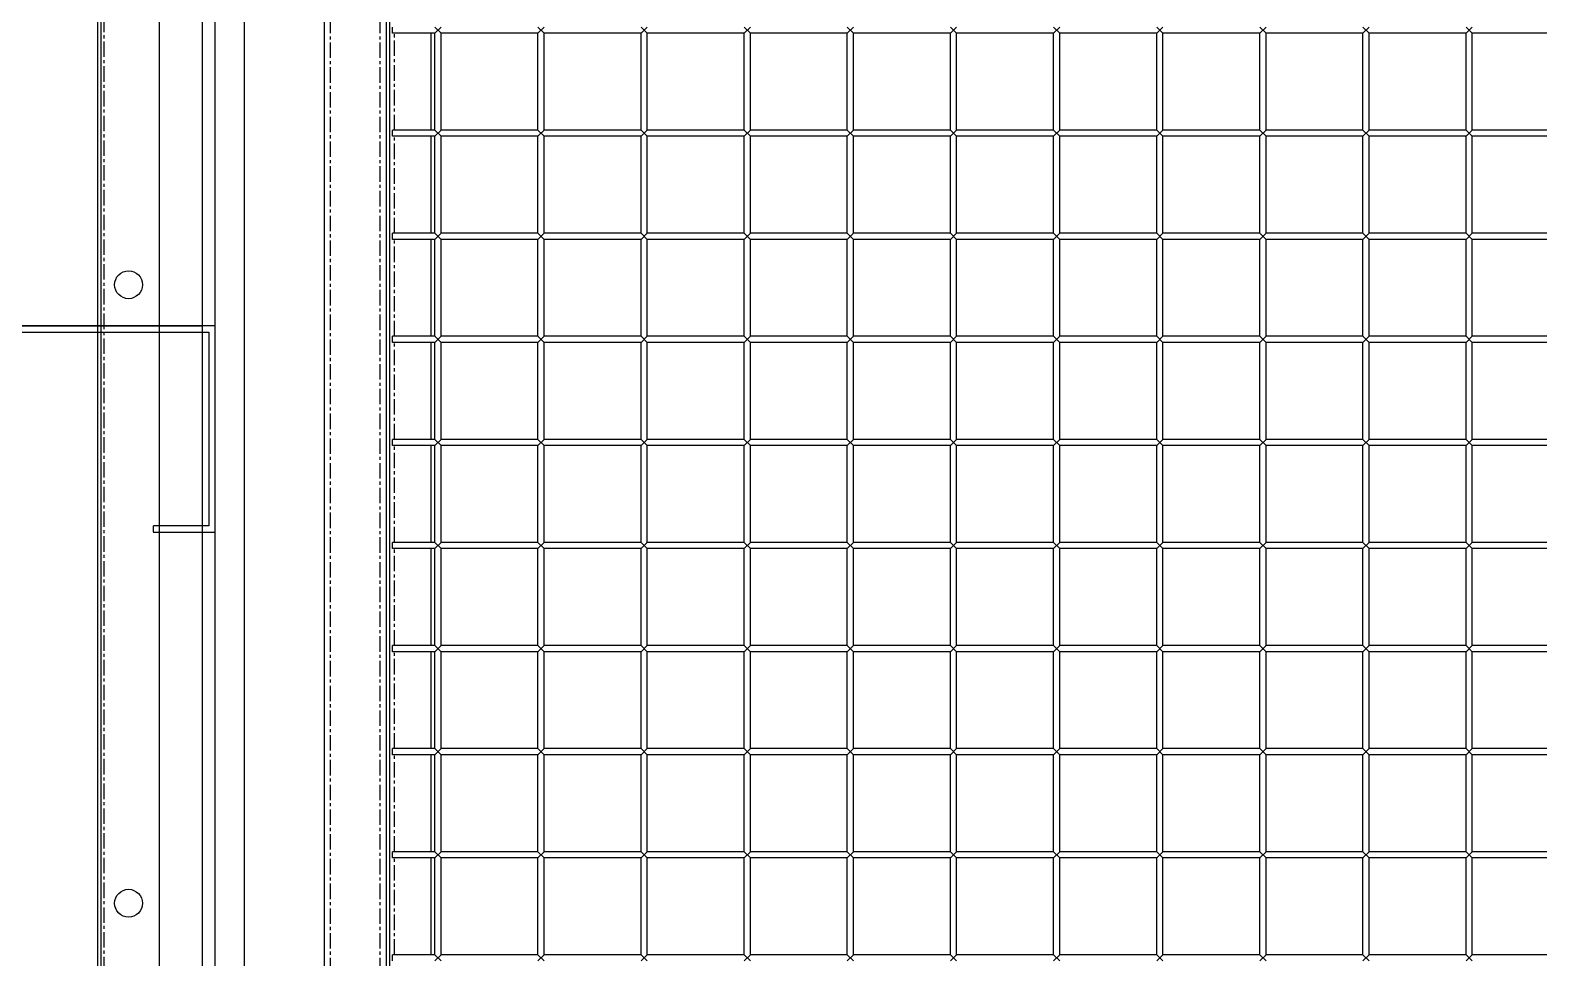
# Model space of a CAD drawing. Header units: millimetres. Extents: x -198529 to 244266, y -64 to 158464.
# Drawn here: x -146401 to -145669, y 110384 to 110834 of the extents above; entities that cross this region are included whole.
import ezdxf

# ---------------------------------------------------------------- set-up
doc = ezdxf.new("R2010")
doc.units = ezdxf.units.MM
for name, pattern in [('CENTER', [12, 7.5, -1.5, 1.5, -1.5]), ('HIDDEN2', [4.7625, 3.175, -1.5875]), ('X-HL-AR-F1-SEC-00-01$0$DASHED2', [0.375, 0.25, -0.125])]:
    doc.linetypes.add(name, pattern=pattern)
for name, color, linetype in [('0-DCC', 30, 'Continuous'), ('0-DCC-STRUC', 180, 'Continuous'), ('K-CEIL-DCC-RACK', 10, 'Continuous')]:
    doc.layers.add(name, color=color, linetype=linetype)

# ---------------------------------------------------------------- blocks, each defined once
blk = doc.blocks.new('DCC2850x2600(左)')
at = {"color": 0, "linetype": 'Continuous'}
for p, q in [((47850, -71878.48), (47850, -74478.48)), ((47851.5, -71878.48), (47851.5, -74478.48)), ((47960, -74478.48), (47960, -71878.48)), ((47990, -74478.48), (47990, -71878.48)), ((47991.5, -71930.88), (47991.5, -74426.08)), ((47880, -74441.08), (47880, -71960.73)), ((47921.28, -74441.08), (47921.28, -71960.73)), ((47993, -73206.48), (47993, -73203.48)), ((48013.5, -73206.48), (48016.5, -73203.48)), ((48016.5, -73206.48), (48013.5, -73203.48)), ((48063.5, -73206.48), (48066.5, -73203.48)), ((48066.5, -73206.48), (48063.5, -73203.48)), ((48113.5, -73206.48), (48116.5, -73203.48)), ((48116.5, -73206.48), (48113.5, -73203.48)), ((48163.5, -73206.48), (48166.5, -73203.48)), ((48166.5, -73206.48), (48163.5, -73203.48)), ((48213.5, -73206.48), (48216.5, -73203.48)), ((48216.5, -73206.48), (48213.5, -73203.48)), ((48263.5, -73206.48), (48266.5, -73203.48)), ((48266.5, -73206.48), (48263.5, -73203.48)), ((48313.5, -73206.48), (48316.5, -73203.48)), ((48316.5, -73206.48), (48313.5, -73203.48)), ((48363.5, -73206.48), (48366.5, -73203.48)), ((48366.5, -73206.48), (48363.5, -73203.48)), ((48413.5, -73206.48), (48416.5, -73203.48)), ((48416.5, -73206.48), (48413.5, -73203.48)), ((48463.5, -73206.48), (48466.5, -73203.48)), ((48466.5, -73206.48), (48463.5, -73203.48)), ((48513.5, -73206.48), (48516.5, -73203.48)), ((48516.5, -73206.48), (48513.5, -73203.48)), ((48013.5, -73206.48), (47993, -73206.48)), ((48011.5, -73206.48), (48011.5, -73253.48)), ((48013.5, -73253.48), (48013.5, -73206.48)), ((48016.5, -73253.48), (48016.5, -73206.48)), ((48063.5, -73206.48), (48016.5, -73206.48)), ((48063.5, -73253.48), (48063.5, -73206.48)), ((48066.5, -73253.48), (48066.5, -73206.48)), ((48113.5, -73206.48), (48066.5, -73206.48)), ((48113.5, -73253.48), (48113.5, -73206.48)), ((48116.5, -73253.48), (48116.5, -73206.48)), ((48163.5, -73206.48), (48116.5, -73206.48)), ((48163.5, -73253.48), (48163.5, -73206.48)), ((48166.5, -73253.48), (48166.5, -73206.48)), ((48213.5, -73206.48), (48166.5, -73206.48)), ((48213.5, -73253.48), (48213.5, -73206.48)), ((48216.5, -73253.48), (48216.5, -73206.48)), ((48263.5, -73206.48), (48216.5, -73206.48)), ((48263.5, -73253.48), (48263.5, -73206.48)), ((48266.5, -73253.48), (48266.5, -73206.48)), ((48313.5, -73206.48), (48266.5, -73206.48)), ((48313.5, -73253.48), (48313.5, -73206.48)), ((48316.5, -73253.48), (48316.5, -73206.48)), ((48363.5, -73206.48), (48316.5, -73206.48)), ((48363.5, -73253.48), (48363.5, -73206.48)), ((48366.5, -73253.48), (48366.5, -73206.48)), ((48413.5, -73206.48), (48366.5, -73206.48)), ((48413.5, -73253.48), (48413.5, -73206.48)), ((48416.5, -73253.48), (48416.5, -73206.48)), ((48463.5, -73206.48), (48416.5, -73206.48)), ((48463.5, -73253.48), (48463.5, -73206.48)), ((48466.5, -73253.48), (48466.5, -73206.48)), ((48513.5, -73206.48), (48466.5, -73206.48)), ((48513.5, -73253.48), (48513.5, -73206.48)), ((48516.5, -73253.48), (48516.5, -73206.48)), ((48563.5, -73206.48), (48516.5, -73206.48)), ((47993, -73256.48), (47993, -73253.48)), ((48013.5, -73253.48), (47993, -73253.48)), ((48013.5, -73256.48), (48016.5, -73253.48)), ((48016.5, -73256.48), (48013.5, -73253.48)), ((48063.5, -73253.48), (48016.5, -73253.48)), ((48063.5, -73256.48), (48066.5, -73253.48)), ((48066.5, -73256.48), (48063.5, -73253.48)), ((48113.5, -73253.48), (48066.5, -73253.48)), ((48113.5, -73256.48), (48116.5, -73253.48)), ((48116.5, -73256.48), (48113.5, -73253.48)), ((48163.5, -73253.48), (48116.5, -73253.48)), ((48163.5, -73256.48), (48166.5, -73253.48)), ((48166.5, -73256.48), (48163.5, -73253.48)), ((48213.5, -73253.48), (48166.5, -73253.48)), ((48213.5, -73256.48), (48216.5, -73253.48)), ((48216.5, -73256.48), (48213.5, -73253.48)), ((48263.5, -73253.48), (48216.5, -73253.48)), ((48263.5, -73256.48), (48266.5, -73253.48)), ((48266.5, -73256.48), (48263.5, -73253.48)), ((48313.5, -73253.48), (48266.5, -73253.48)), ((48313.5, -73256.48), (48316.5, -73253.48)), ((48316.5, -73256.48), (48313.5, -73253.48)), ((48363.5, -73253.48), (48316.5, -73253.48)), ((48363.5, -73256.48), (48366.5, -73253.48)), ((48366.5, -73256.48), (48363.5, -73253.48)), ((48413.5, -73253.48), (48366.5, -73253.48)), ((48413.5, -73256.48), (48416.5, -73253.48)), ((48416.5, -73256.48), (48413.5, -73253.48)), ((48463.5, -73253.48), (48416.5, -73253.48)), ((48463.5, -73256.48), (48466.5, -73253.48)), ((48466.5, -73256.48), (48463.5, -73253.48)), ((48513.5, -73253.48), (48466.5, -73253.48)), ((48513.5, -73256.48), (48516.5, -73253.48)), ((48516.5, -73256.48), (48513.5, -73253.48)), ((48563.5, -73253.48), (48516.5, -73253.48)), ((48013.5, -73256.48), (47993, -73256.48)), ((48011.5, -73256.48), (48011.5, -73303.48)), ((48013.5, -73303.48), (48013.5, -73256.48)), ((48016.5, -73303.48), (48016.5, -73256.48)), ((48063.5, -73256.48), (48016.5, -73256.48)), ((48063.5, -73303.48), (48063.5, -73256.48)), ((48066.5, -73303.48), (48066.5, -73256.48)), ((48113.5, -73256.48), (48066.5, -73256.48)), ((48113.5, -73303.48), (48113.5, -73256.48)), ((48116.5, -73303.48), (48116.5, -73256.48)), ((48163.5, -73256.48), (48116.5, -73256.48)), ((48163.5, -73303.48), (48163.5, -73256.48)), ((48166.5, -73303.48), (48166.5, -73256.48)), ((48213.5, -73256.48), (48166.5, -73256.48)), ((48213.5, -73303.48), (48213.5, -73256.48)), ((48216.5, -73303.48), (48216.5, -73256.48)), ((48263.5, -73256.48), (48216.5, -73256.48)), ((48263.5, -73303.48), (48263.5, -73256.48)), ((48266.5, -73303.48), (48266.5, -73256.48)), ((48313.5, -73256.48), (48266.5, -73256.48)), ((48313.5, -73303.48), (48313.5, -73256.48)), ((48316.5, -73303.48), (48316.5, -73256.48)), ((48363.5, -73256.48), (48316.5, -73256.48)), ((48363.5, -73303.48), (48363.5, -73256.48)), ((48366.5, -73303.48), (48366.5, -73256.48)), ((48413.5, -73256.48), (48366.5, -73256.48)), ((48413.5, -73303.48), (48413.5, -73256.48)), ((48416.5, -73303.48), (48416.5, -73256.48)), ((48463.5, -73256.48), (48416.5, -73256.48)), ((48463.5, -73303.48), (48463.5, -73256.48)), ((48466.5, -73303.48), (48466.5, -73256.48)), ((48513.5, -73256.48), (48466.5, -73256.48)), ((48513.5, -73303.48), (48513.5, -73256.48)), ((48516.5, -73303.48), (48516.5, -73256.48)), ((48563.5, -73256.48), (48516.5, -73256.48)), ((47993, -73306.48), (47993, -73303.48)), ((48013.5, -73303.48), (47993, -73303.48)), ((48013.5, -73306.48), (47993, -73306.48)), ((48011.5, -73306.48), (48011.5, -73353.48)), ((48013.5, -73306.48), (48016.5, -73303.48)), ((48016.5, -73306.48), (48013.5, -73303.48)), ((48013.5, -73353.48), (48013.5, -73306.48)), ((48063.5, -73303.48), (48016.5, -73303.48)), ((48016.5, -73353.48), (48016.5, -73306.48)), ((48063.5, -73306.48), (48016.5, -73306.48)), ((48063.5, -73306.48), (48066.5, -73303.48)), ((48066.5, -73306.48), (48063.5, -73303.48)), ((48063.5, -73353.48), (48063.5, -73306.48)), ((48113.5, -73303.48), (48066.5, -73303.48)), ((48066.5, -73353.48), (48066.5, -73306.48)), ((48113.5, -73306.48), (48066.5, -73306.48)), ((48113.5, -73306.48), (48116.5, -73303.48)), ((48116.5, -73306.48), (48113.5, -73303.48)), ((48113.5, -73353.48), (48113.5, -73306.48)), ((48163.5, -73303.48), (48116.5, -73303.48)), ((48116.5, -73353.48), (48116.5, -73306.48)), ((48163.5, -73306.48), (48116.5, -73306.48)), ((48163.5, -73306.48), (48166.5, -73303.48)), ((48166.5, -73306.48), (48163.5, -73303.48)), ((48163.5, -73353.48), (48163.5, -73306.48)), ((48213.5, -73303.48), (48166.5, -73303.48)), ((48166.5, -73353.48), (48166.5, -73306.48)), ((48213.5, -73306.48), (48166.5, -73306.48)), ((48213.5, -73306.48), (48216.5, -73303.48)), ((48216.5, -73306.48), (48213.5, -73303.48)), ((48213.5, -73353.48), (48213.5, -73306.48)), ((48263.5, -73303.48), (48216.5, -73303.48)), ((48216.5, -73353.48), (48216.5, -73306.48)), ((48263.5, -73306.48), (48216.5, -73306.48)), ((48263.5, -73306.48), (48266.5, -73303.48)), ((48266.5, -73306.48), (48263.5, -73303.48)), ((48263.5, -73353.48), (48263.5, -73306.48)), ((48313.5, -73303.48), (48266.5, -73303.48)), ((48266.5, -73353.48), (48266.5, -73306.48)), ((48313.5, -73306.48), (48266.5, -73306.48)), ((48313.5, -73306.48), (48316.5, -73303.48)), ((48316.5, -73306.48), (48313.5, -73303.48)), ((48313.5, -73353.48), (48313.5, -73306.48)), ((48363.5, -73303.48), (48316.5, -73303.48)), ((48316.5, -73353.48), (48316.5, -73306.48)), ((48363.5, -73306.48), (48316.5, -73306.48)), ((48363.5, -73306.48), (48366.5, -73303.48)), ((48366.5, -73306.48), (48363.5, -73303.48)), ((48363.5, -73353.48), (48363.5, -73306.48)), ((48413.5, -73303.48), (48366.5, -73303.48)), ((48366.5, -73353.48), (48366.5, -73306.48)), ((48413.5, -73306.48), (48366.5, -73306.48)), ((48413.5, -73306.48), (48416.5, -73303.48)), ((48416.5, -73306.48), (48413.5, -73303.48)), ((48413.5, -73353.48), (48413.5, -73306.48)), ((48463.5, -73303.48), (48416.5, -73303.48)), ((48416.5, -73353.48), (48416.5, -73306.48)), ((48463.5, -73306.48), (48416.5, -73306.48)), ((48463.5, -73306.48), (48466.5, -73303.48)), ((48466.5, -73306.48), (48463.5, -73303.48)), ((48463.5, -73353.48), (48463.5, -73306.48)), ((48513.5, -73303.48), (48466.5, -73303.48)), ((48466.5, -73353.48), (48466.5, -73306.48)), ((48513.5, -73306.48), (48466.5, -73306.48)), ((48513.5, -73306.48), (48516.5, -73303.48)), ((48516.5, -73306.48), (48513.5, -73303.48)), ((48513.5, -73353.48), (48513.5, -73306.48)), ((48563.5, -73303.48), (48516.5, -73303.48)), ((48516.5, -73353.48), (48516.5, -73306.48)), ((48563.5, -73306.48), (48516.5, -73306.48)), ((47993, -73356.48), (47993, -73353.48)), ((48013.5, -73353.48), (47993, -73353.48)), ((48013.5, -73356.48), (47993, -73356.48)), ((48011.5, -73356.48), (48011.5, -73403.48)), ((48013.5, -73356.48), (48016.5, -73353.48)), ((48016.5, -73356.48), (48013.5, -73353.48)), ((48013.5, -73403.48), (48013.5, -73356.48)), ((48063.5, -73353.48), (48016.5, -73353.48)), ((48016.5, -73403.48), (48016.5, -73356.48)), ((48063.5, -73356.48), (48016.5, -73356.48)), ((48066.5, -73356.48), (48063.5, -73353.48)), ((48063.5, -73356.48), (48066.5, -73353.48)), ((48063.5, -73403.48), (48063.5, -73356.48)), ((48113.5, -73353.48), (48066.5, -73353.48)), ((48066.5, -73403.48), (48066.5, -73356.48)), ((48113.5, -73356.48), (48066.5, -73356.48)), ((48113.5, -73356.48), (48116.5, -73353.48)), ((48116.5, -73356.48), (48113.5, -73353.48)), ((48113.5, -73403.48), (48113.5, -73356.48)), ((48163.5, -73353.48), (48116.5, -73353.48)), ((48116.5, -73403.48), (48116.5, -73356.48)), ((48163.5, -73356.48), (48116.5, -73356.48)), ((48163.5, -73356.48), (48166.5, -73353.48)), ((48166.5, -73356.48), (48163.5, -73353.48)), ((48163.5, -73403.48), (48163.5, -73356.48)), ((48213.5, -73353.48), (48166.5, -73353.48)), ((48166.5, -73403.48), (48166.5, -73356.48)), ((48213.5, -73356.48), (48166.5, -73356.48)), ((48213.5, -73356.48), (48216.5, -73353.48)), ((48216.5, -73356.48), (48213.5, -73353.48)), ((48213.5, -73403.48), (48213.5, -73356.48)), ((48263.5, -73353.48), (48216.5, -73353.48)), ((48216.5, -73403.48), (48216.5, -73356.48)), ((48263.5, -73356.48), (48216.5, -73356.48)), ((48266.5, -73356.48), (48263.5, -73353.48)), ((48263.5, -73356.48), (48266.5, -73353.48)), ((48263.5, -73403.48), (48263.5, -73356.48)), ((48313.5, -73353.48), (48266.5, -73353.48)), ((48266.5, -73403.48), (48266.5, -73356.48)), ((48313.5, -73356.48), (48266.5, -73356.48)), ((48313.5, -73356.48), (48316.5, -73353.48)), ((48316.5, -73356.48), (48313.5, -73353.48)), ((48313.5, -73403.48), (48313.5, -73356.48)), ((48363.5, -73353.48), (48316.5, -73353.48)), ((48316.5, -73403.48), (48316.5, -73356.48)), ((48363.5, -73356.48), (48316.5, -73356.48)), ((48363.5, -73356.48), (48366.5, -73353.48)), ((48366.5, -73356.48), (48363.5, -73353.48)), ((48363.5, -73403.48), (48363.5, -73356.48)), ((48413.5, -73353.48), (48366.5, -73353.48)), ((48366.5, -73403.48), (48366.5, -73356.48)), ((48413.5, -73356.48), (48366.5, -73356.48)), ((48413.5, -73356.48), (48416.5, -73353.48)), ((48416.5, -73356.48), (48413.5, -73353.48)), ((48413.5, -73403.48), (48413.5, -73356.48)), ((48463.5, -73353.48), (48416.5, -73353.48)), ((48416.5, -73403.48), (48416.5, -73356.48)), ((48463.5, -73356.48), (48416.5, -73356.48)), ((48466.5, -73356.48), (48463.5, -73353.48)), ((48463.5, -73356.48), (48466.5, -73353.48)), ((48463.5, -73403.48), (48463.5, -73356.48)), ((48513.5, -73353.48), (48466.5, -73353.48)), ((48466.5, -73403.48), (48466.5, -73356.48)), ((48513.5, -73356.48), (48466.5, -73356.48)), ((48513.5, -73356.48), (48516.5, -73353.48)), ((48513.5, -73353.48), (48516.5, -73356.48)), ((48513.5, -73403.48), (48513.5, -73356.48)), ((48563.5, -73353.48), (48516.5, -73353.48)), ((48516.5, -73403.48), (48516.5, -73356.48)), ((48563.5, -73356.48), (48516.5, -73356.48)), ((47993, -73406.48), (47993, -73403.48)), ((48013.5, -73403.48), (47993, -73403.48)), ((48013.5, -73406.48), (47993, -73406.48)), ((48011.5, -73406.48), (48011.5, -73453.48)), ((48016.5, -73406.48), (48013.5, -73403.48)), ((48013.5, -73406.48), (48016.5, -73403.48)), ((48013.5, -73453.48), (48013.5, -73406.48)), ((48063.5, -73403.48), (48016.5, -73403.48)), ((48016.5, -73453.48), (48016.5, -73406.48)), ((48063.5, -73406.48), (48016.5, -73406.48)), ((48066.5, -73406.48), (48063.5, -73403.48)), ((48063.5, -73406.48), (48066.5, -73403.48)), ((48063.5, -73453.48), (48063.5, -73406.48)), ((48113.5, -73403.48), (48066.5, -73403.48)), ((48066.5, -73453.48), (48066.5, -73406.48)), ((48113.5, -73406.48), (48066.5, -73406.48)), ((48116.5, -73406.48), (48113.5, -73403.48)), ((48113.5, -73406.48), (48116.5, -73403.48)), ((48113.5, -73453.48), (48113.5, -73406.48)), ((48163.5, -73403.48), (48116.5, -73403.48)), ((48116.5, -73453.48), (48116.5, -73406.48)), ((48163.5, -73406.48), (48116.5, -73406.48)), ((48163.5, -73406.48), (48166.5, -73403.48)), ((48166.5, -73406.48), (48163.5, -73403.48)), ((48163.5, -73453.48), (48163.5, -73406.48)), ((48213.5, -73403.48), (48166.5, -73403.48)), ((48166.5, -73453.48), (48166.5, -73406.48)), ((48213.5, -73406.48), (48166.5, -73406.48)), ((48216.5, -73406.48), (48213.5, -73403.48)), ((48213.5, -73406.48), (48216.5, -73403.48)), ((48213.5, -73453.48), (48213.5, -73406.48)), ((48263.5, -73403.48), (48216.5, -73403.48)), ((48216.5, -73453.48), (48216.5, -73406.48)), ((48263.5, -73406.48), (48216.5, -73406.48)), ((48266.5, -73406.48), (48263.5, -73403.48)), ((48263.5, -73406.48), (48266.5, -73403.48)), ((48263.5, -73453.48), (48263.5, -73406.48)), ((48313.5, -73403.48), (48266.5, -73403.48)), ((48266.5, -73453.48), (48266.5, -73406.48)), ((48313.5, -73406.48), (48266.5, -73406.48)), ((48316.5, -73406.48), (48313.5, -73403.48)), ((48313.5, -73406.48), (48316.5, -73403.48)), ((48313.5, -73453.48), (48313.5, -73406.48)), ((48363.5, -73403.48), (48316.5, -73403.48)), ((48316.5, -73453.48), (48316.5, -73406.48)), ((48363.5, -73406.48), (48316.5, -73406.48)), ((48363.5, -73406.48), (48366.5, -73403.48)), ((48366.5, -73406.48), (48363.5, -73403.48)), ((48363.5, -73453.48), (48363.5, -73406.48)), ((48413.5, -73403.48), (48366.5, -73403.48)), ((48366.5, -73453.48), (48366.5, -73406.48)), ((48413.5, -73406.48), (48366.5, -73406.48)), ((48416.5, -73406.48), (48413.5, -73403.48)), ((48413.5, -73406.48), (48416.5, -73403.48)), ((48413.5, -73453.48), (48413.5, -73406.48)), ((48463.5, -73403.48), (48416.5, -73403.48)), ((48416.5, -73453.48), (48416.5, -73406.48)), ((48463.5, -73406.48), (48416.5, -73406.48)), ((48463.5, -73403.48), (48466.5, -73406.48)), ((48463.5, -73406.48), (48466.5, -73403.48)), ((48463.5, -73453.48), (48463.5, -73406.48)), ((48513.5, -73403.48), (48466.5, -73403.48)), ((48466.5, -73453.48), (48466.5, -73406.48)), ((48513.5, -73406.48), (48466.5, -73406.48)), ((48513.5, -73403.48), (48516.5, -73406.48)), ((48513.5, -73406.48), (48516.5, -73403.48)), ((48513.5, -73453.48), (48513.5, -73406.48)), ((48563.5, -73403.48), (48516.5, -73403.48)), ((48516.5, -73453.48), (48516.5, -73406.48)), ((48563.5, -73406.48), (48516.5, -73406.48)), ((47993, -73456.48), (47993, -73453.48)), ((48013.5, -73453.48), (47993, -73453.48)), ((48013.5, -73456.48), (47993, -73456.48)), ((48011.5, -73456.48), (48011.5, -73503.48)), ((48016.5, -73456.48), (48013.5, -73453.48)), ((48013.5, -73456.48), (48016.5, -73453.48)), ((48013.5, -73503.48), (48013.5, -73456.48)), ((48063.5, -73453.48), (48016.5, -73453.48)), ((48016.5, -73503.48), (48016.5, -73456.48)), ((48063.5, -73456.48), (48016.5, -73456.48)), ((48066.5, -73456.48), (48063.5, -73453.48)), ((48063.5, -73456.48), (48066.5, -73453.48)), ((48063.5, -73503.48), (48063.5, -73456.48)), ((48113.5, -73453.48), (48066.5, -73453.48)), ((48066.5, -73503.48), (48066.5, -73456.48)), ((48113.5, -73456.48), (48066.5, -73456.48)), ((48116.5, -73456.48), (48113.5, -73453.48)), ((48113.5, -73456.48), (48116.5, -73453.48)), ((48113.5, -73503.48), (48113.5, -73456.48)), ((48163.5, -73453.48), (48116.5, -73453.48)), ((48116.5, -73503.48), (48116.5, -73456.48)), ((48163.5, -73456.48), (48116.5, -73456.48)), ((48166.5, -73456.48), (48163.5, -73453.48)), ((48163.5, -73456.48), (48166.5, -73453.48)), ((48163.5, -73503.48), (48163.5, -73456.48)), ((48213.5, -73453.48), (48166.5, -73453.48)), ((48166.5, -73503.48), (48166.5, -73456.48)), ((48213.5, -73456.48), (48166.5, -73456.48)), ((48216.5, -73456.48), (48213.5, -73453.48)), ((48213.5, -73456.48), (48216.5, -73453.48)), ((48213.5, -73503.48), (48213.5, -73456.48)), ((48263.5, -73453.48), (48216.5, -73453.48)), ((48216.5, -73503.48), (48216.5, -73456.48)), ((48263.5, -73456.48), (48216.5, -73456.48)), ((48266.5, -73456.48), (48263.5, -73453.48)), ((48263.5, -73456.48), (48266.5, -73453.48)), ((48263.5, -73503.48), (48263.5, -73456.48)), ((48313.5, -73453.48), (48266.5, -73453.48)), ((48266.5, -73503.48), (48266.5, -73456.48)), ((48313.5, -73456.48), (48266.5, -73456.48)), ((48316.5, -73456.48), (48313.5, -73453.48)), ((48313.5, -73456.48), (48316.5, -73453.48)), ((48313.5, -73503.48), (48313.5, -73456.48)), ((48363.5, -73453.48), (48316.5, -73453.48)), ((48316.5, -73503.48), (48316.5, -73456.48)), ((48363.5, -73456.48), (48316.5, -73456.48)), ((48366.5, -73456.48), (48363.5, -73453.48)), ((48363.5, -73456.48), (48366.5, -73453.48)), ((48363.5, -73503.48), (48363.5, -73456.48)), ((48413.5, -73453.48), (48366.5, -73453.48)), ((48366.5, -73503.48), (48366.5, -73456.48)), ((48413.5, -73456.48), (48366.5, -73456.48)), ((48413.5, -73453.48), (48416.5, -73456.48)), ((48413.5, -73456.48), (48416.5, -73453.48)), ((48413.5, -73503.48), (48413.5, -73456.48)), ((48463.5, -73453.48), (48416.5, -73453.48)), ((48416.5, -73503.48), (48416.5, -73456.48)), ((48463.5, -73456.48), (48416.5, -73456.48)), ((48463.5, -73453.48), (48466.5, -73456.48)), ((48463.5, -73456.48), (48466.5, -73453.48)), ((48463.5, -73503.48), (48463.5, -73456.48)), ((48513.5, -73453.48), (48466.5, -73453.48)), ((48466.5, -73503.48), (48466.5, -73456.48)), ((48513.5, -73456.48), (48466.5, -73456.48)), ((48513.5, -73453.48), (48516.5, -73456.48)), ((48513.5, -73456.48), (48516.5, -73453.48)), ((48513.5, -73503.48), (48513.5, -73456.48)), ((48563.5, -73453.48), (48516.5, -73453.48)), ((48516.5, -73503.48), (48516.5, -73456.48)), ((48563.5, -73456.48), (48516.5, -73456.48)), ((47993, -73506.48), (47993, -73503.48)), ((48013.5, -73503.48), (47993, -73503.48)), ((48016.5, -73506.48), (48013.5, -73503.48)), ((48013.5, -73506.48), (48016.5, -73503.48)), ((48063.5, -73503.48), (48016.5, -73503.48)), ((48066.5, -73506.48), (48063.5, -73503.48)), ((48063.5, -73506.48), (48066.5, -73503.48)), ((48113.5, -73503.48), (48066.5, -73503.48)), ((48116.5, -73506.48), (48113.5, -73503.48)), ((48113.5, -73506.48), (48116.5, -73503.48)), ((48163.5, -73503.48), (48116.5, -73503.48)), ((48166.5, -73506.48), (48163.5, -73503.48)), ((48163.5, -73506.48), (48166.5, -73503.48)), ((48213.5, -73503.48), (48166.5, -73503.48)), ((48216.5, -73506.48), (48213.5, -73503.48)), ((48213.5, -73506.48), (48216.5, -73503.48)), ((48263.5, -73503.48), (48216.5, -73503.48)), ((48266.5, -73506.48), (48263.5, -73503.48)), ((48263.5, -73506.48), (48266.5, -73503.48)), ((48313.5, -73503.48), (48266.5, -73503.48)), ((48316.5, -73506.48), (48313.5, -73503.48)), ((48313.5, -73506.48), (48316.5, -73503.48)), ((48363.5, -73503.48), (48316.5, -73503.48)), ((48363.5, -73503.48), (48366.5, -73506.48)), ((48363.5, -73506.48), (48366.5, -73503.48)), ((48413.5, -73503.48), (48366.5, -73503.48)), ((48413.5, -73503.48), (48416.5, -73506.48)), ((48413.5, -73506.48), (48416.5, -73503.48)), ((48463.5, -73503.48), (48416.5, -73503.48)), ((48463.5, -73503.48), (48466.5, -73506.48)), ((48463.5, -73506.48), (48466.5, -73503.48)), ((48513.5, -73503.48), (48466.5, -73503.48)), ((48513.5, -73503.48), (48516.5, -73506.48)), ((48513.5, -73506.48), (48516.5, -73503.48)), ((48563.5, -73503.48), (48516.5, -73503.48)), ((48013.5, -73506.48), (47993, -73506.48)), ((48011.5, -73506.48), (48011.5, -73553.48)), ((48013.5, -73553.48), (48013.5, -73506.48)), ((48016.5, -73553.48), (48016.5, -73506.48)), ((48063.5, -73506.48), (48016.5, -73506.48)), ((48063.5, -73553.48), (48063.5, -73506.48)), ((48066.5, -73553.48), (48066.5, -73506.48)), ((48113.5, -73506.48), (48066.5, -73506.48)), ((48113.5, -73553.48), (48113.5, -73506.48)), ((48116.5, -73553.48), (48116.5, -73506.48)), ((48163.5, -73506.48), (48116.5, -73506.48)), ((48163.5, -73553.48), (48163.5, -73506.48)), ((48166.5, -73553.48), (48166.5, -73506.48)), ((48213.5, -73506.48), (48166.5, -73506.48)), ((48213.5, -73553.48), (48213.5, -73506.48)), ((48216.5, -73553.48), (48216.5, -73506.48)), ((48263.5, -73506.48), (48216.5, -73506.48)), ((48263.5, -73553.48), (48263.5, -73506.48)), ((48266.5, -73553.48), (48266.5, -73506.48)), ((48313.5, -73506.48), (48266.5, -73506.48)), ((48313.5, -73553.48), (48313.5, -73506.48)), ((48316.5, -73553.48), (48316.5, -73506.48)), ((48363.5, -73506.48), (48316.5, -73506.48)), ((48363.5, -73553.48), (48363.5, -73506.48)), ((48366.5, -73553.48), (48366.5, -73506.48)), ((48413.5, -73506.48), (48366.5, -73506.48)), ((48413.5, -73553.48), (48413.5, -73506.48)), ((48416.5, -73553.48), (48416.5, -73506.48)), ((48463.5, -73506.48), (48416.5, -73506.48)), ((48463.5, -73553.48), (48463.5, -73506.48)), ((48466.5, -73553.48), (48466.5, -73506.48)), ((48513.5, -73506.48), (48466.5, -73506.48)), ((48513.5, -73553.48), (48513.5, -73506.48)), ((48516.5, -73553.48), (48516.5, -73506.48)), ((48563.5, -73506.48), (48516.5, -73506.48)), ((47993, -73556.48), (47993, -73553.48)), ((48013.5, -73553.48), (47993, -73553.48)), ((48016.5, -73556.48), (48013.5, -73553.48)), ((48013.5, -73556.48), (48016.5, -73553.48)), ((48063.5, -73553.48), (48016.5, -73553.48)), ((48066.5, -73556.48), (48063.5, -73553.48)), ((48063.5, -73556.48), (48066.5, -73553.48)), ((48113.5, -73553.48), (48066.5, -73553.48)), ((48116.5, -73556.48), (48113.5, -73553.48)), ((48113.5, -73556.48), (48116.5, -73553.48)), ((48163.5, -73553.48), (48116.5, -73553.48)), ((48166.5, -73556.48), (48163.5, -73553.48)), ((48163.5, -73556.48), (48166.5, -73553.48)), ((48213.5, -73553.48), (48166.5, -73553.48)), ((48216.5, -73556.48), (48213.5, -73553.48)), ((48213.5, -73556.48), (48216.5, -73553.48)), ((48263.5, -73553.48), (48216.5, -73553.48)), ((48266.5, -73556.48), (48263.5, -73553.48)), ((48263.5, -73556.48), (48266.5, -73553.48)), ((48313.5, -73553.48), (48266.5, -73553.48)), ((48313.5, -73553.48), (48316.5, -73556.48)), ((48313.5, -73556.48), (48316.5, -73553.48)), ((48363.5, -73553.48), (48316.5, -73553.48)), ((48363.5, -73553.48), (48366.5, -73556.48)), ((48363.5, -73556.48), (48366.5, -73553.48)), ((48413.5, -73553.48), (48366.5, -73553.48)), ((48413.5, -73553.48), (48416.5, -73556.48)), ((48413.5, -73556.48), (48416.5, -73553.48)), ((48463.5, -73553.48), (48416.5, -73553.48)), ((48463.5, -73553.48), (48466.5, -73556.48)), ((48463.5, -73556.48), (48466.5, -73553.48)), ((48513.5, -73553.48), (48466.5, -73553.48)), ((48513.5, -73553.48), (48516.5, -73556.48)), ((48513.5, -73556.48), (48516.5, -73553.48)), ((48563.5, -73553.48), (48516.5, -73553.48)), ((48013.5, -73556.48), (47993, -73556.48)), ((48011.5, -73556.48), (48011.5, -73603.48)), ((48013.5, -73603.48), (48013.5, -73556.48)), ((48016.5, -73603.48), (48016.5, -73556.48)), ((48063.5, -73556.48), (48016.5, -73556.48)), ((48063.5, -73603.48), (48063.5, -73556.48)), ((48066.5, -73603.48), (48066.5, -73556.48)), ((48113.5, -73556.48), (48066.5, -73556.48)), ((48113.5, -73603.48), (48113.5, -73556.48)), ((48116.5, -73603.48), (48116.5, -73556.48)), ((48163.5, -73556.48), (48116.5, -73556.48)), ((48163.5, -73603.48), (48163.5, -73556.48)), ((48166.5, -73603.48), (48166.5, -73556.48)), ((48213.5, -73556.48), (48166.5, -73556.48)), ((48213.5, -73603.48), (48213.5, -73556.48)), ((48216.5, -73603.48), (48216.5, -73556.48)), ((48263.5, -73556.48), (48216.5, -73556.48)), ((48263.5, -73603.48), (48263.5, -73556.48)), ((48266.5, -73603.48), (48266.5, -73556.48)), ((48313.5, -73556.48), (48266.5, -73556.48)), ((48313.5, -73603.48), (48313.5, -73556.48)), ((48316.5, -73603.48), (48316.5, -73556.48)), ((48363.5, -73556.48), (48316.5, -73556.48)), ((48363.5, -73603.48), (48363.5, -73556.48)), ((48366.5, -73603.48), (48366.5, -73556.48)), ((48413.5, -73556.48), (48366.5, -73556.48)), ((48413.5, -73603.48), (48413.5, -73556.48)), ((48416.5, -73603.48), (48416.5, -73556.48)), ((48463.5, -73556.48), (48416.5, -73556.48)), ((48463.5, -73603.48), (48463.5, -73556.48)), ((48466.5, -73603.48), (48466.5, -73556.48)), ((48513.5, -73556.48), (48466.5, -73556.48)), ((48513.5, -73603.48), (48513.5, -73556.48)), ((48516.5, -73603.48), (48516.5, -73556.48)), ((48563.5, -73556.48), (48516.5, -73556.48)), ((47993, -73606.48), (47993, -73603.48)), ((48013.5, -73603.48), (47993, -73603.48)), ((48013.5, -73606.48), (47993, -73606.48)), ((48011.5, -73606.48), (48011.5, -73653.48)), ((48016.5, -73606.48), (48013.5, -73603.48)), ((48013.5, -73606.48), (48016.5, -73603.48)), ((48013.5, -73653.48), (48013.5, -73606.48)), ((48063.5, -73603.48), (48016.5, -73603.48)), ((48016.5, -73653.48), (48016.5, -73606.48)), ((48063.5, -73606.48), (48016.5, -73606.48)), ((48066.5, -73606.48), (48063.5, -73603.48)), ((48063.5, -73606.48), (48066.5, -73603.48)), ((48063.5, -73653.48), (48063.5, -73606.48)), ((48113.5, -73603.48), (48066.5, -73603.48)), ((48066.5, -73653.48), (48066.5, -73606.48)), ((48113.5, -73606.48), (48066.5, -73606.48)), ((48116.5, -73606.48), (48113.5, -73603.48)), ((48113.5, -73606.48), (48116.5, -73603.48)), ((48113.5, -73653.48), (48113.5, -73606.48)), ((48163.5, -73603.48), (48116.5, -73603.48)), ((48116.5, -73653.48), (48116.5, -73606.48)), ((48163.5, -73606.48), (48116.5, -73606.48)), ((48166.5, -73606.48), (48163.5, -73603.48)), ((48163.5, -73606.48), (48166.5, -73603.48)), ((48163.5, -73653.48), (48163.5, -73606.48)), ((48213.5, -73603.48), (48166.5, -73603.48)), ((48166.5, -73653.48), (48166.5, -73606.48)), ((48213.5, -73606.48), (48166.5, -73606.48)), ((48216.5, -73606.48), (48213.5, -73603.48)), ((48213.5, -73606.48), (48216.5, -73603.48)), ((48213.5, -73653.48), (48213.5, -73606.48)), ((48263.5, -73603.48), (48216.5, -73603.48)), ((48216.5, -73653.48), (48216.5, -73606.48)), ((48263.5, -73606.48), (48216.5, -73606.48)), ((48263.5, -73603.48), (48266.5, -73606.48)), ((48263.5, -73606.48), (48266.5, -73603.48)), ((48263.5, -73653.48), (48263.5, -73606.48)), ((48313.5, -73603.48), (48266.5, -73603.48)), ((48266.5, -73653.48), (48266.5, -73606.48)), ((48313.5, -73606.48), (48266.5, -73606.48)), ((48313.5, -73603.48), (48316.5, -73606.48)), ((48313.5, -73606.48), (48316.5, -73603.48)), ((48313.5, -73653.48), (48313.5, -73606.48)), ((48363.5, -73603.48), (48316.5, -73603.48)), ((48316.5, -73653.48), (48316.5, -73606.48)), ((48363.5, -73606.48), (48316.5, -73606.48)), ((48363.5, -73603.48), (48366.5, -73606.48)), ((48363.5, -73606.48), (48366.5, -73603.48)), ((48363.5, -73653.48), (48363.5, -73606.48)), ((48413.5, -73603.48), (48366.5, -73603.48)), ((48366.5, -73653.48), (48366.5, -73606.48)), ((48413.5, -73606.48), (48366.5, -73606.48)), ((48413.5, -73603.48), (48416.5, -73606.48)), ((48413.5, -73606.48), (48416.5, -73603.48)), ((48413.5, -73653.48), (48413.5, -73606.48)), ((48463.5, -73603.48), (48416.5, -73603.48)), ((48416.5, -73653.48), (48416.5, -73606.48)), ((48463.5, -73606.48), (48416.5, -73606.48)), ((48463.5, -73603.48), (48466.5, -73606.48)), ((48463.5, -73606.48), (48466.5, -73603.48)), ((48463.5, -73653.48), (48463.5, -73606.48)), ((48513.5, -73603.48), (48466.5, -73603.48)), ((48466.5, -73653.48), (48466.5, -73606.48)), ((48513.5, -73606.48), (48466.5, -73606.48)), ((48513.5, -73603.48), (48516.5, -73606.48)), ((48513.5, -73606.48), (48516.5, -73603.48)), ((48513.5, -73653.48), (48513.5, -73606.48)), ((48563.5, -73603.48), (48516.5, -73603.48)), ((48516.5, -73653.48), (48516.5, -73606.48)), ((48563.5, -73606.48), (48516.5, -73606.48)), ((47993, -73656.48), (47993, -73653.48)), ((48013.5, -73653.48), (47993, -73653.48)), ((48016.5, -73656.48), (48013.5, -73653.48)), ((48013.5, -73656.48), (48016.5, -73653.48)), ((48063.5, -73653.48), (48016.5, -73653.48)), ((48066.5, -73656.48), (48063.5, -73653.48)), ((48063.5, -73656.48), (48066.5, -73653.48)), ((48113.5, -73653.48), (48066.5, -73653.48)), ((48116.5, -73656.48), (48113.5, -73653.48)), ((48113.5, -73656.48), (48116.5, -73653.48)), ((48163.5, -73653.48), (48116.5, -73653.48)), ((48166.5, -73656.48), (48163.5, -73653.48)), ((48163.5, -73656.48), (48166.5, -73653.48)), ((48213.5, -73653.48), (48166.5, -73653.48)), ((48213.5, -73653.48), (48216.5, -73656.48)), ((48213.5, -73656.48), (48216.5, -73653.48)), ((48263.5, -73653.48), (48216.5, -73653.48)), ((48263.5, -73653.48), (48266.5, -73656.48)), ((48263.5, -73656.48), (48266.5, -73653.48)), ((48313.5, -73653.48), (48266.5, -73653.48)), ((48313.5, -73653.48), (48316.5, -73656.48)), ((48313.5, -73656.48), (48316.5, -73653.48)), ((48363.5, -73653.48), (48316.5, -73653.48)), ((48363.5, -73653.48), (48366.5, -73656.48)), ((48363.5, -73656.48), (48366.5, -73653.48)), ((48413.5, -73653.48), (48366.5, -73653.48)), ((48413.5, -73653.48), (48416.5, -73656.48)), ((48413.5, -73656.48), (48416.5, -73653.48)), ((48463.5, -73653.48), (48416.5, -73653.48)), ((48463.5, -73653.48), (48466.5, -73656.48)), ((48463.5, -73656.48), (48466.5, -73653.48)), ((48513.5, -73653.48), (48466.5, -73653.48)), ((48513.5, -73653.48), (48516.5, -73656.48)), ((48513.5, -73656.48), (48516.5, -73653.48)), ((48563.5, -73653.48), (48516.5, -73653.48))]:
    blk.add_line(p, q, dxfattribs=at)
at = {"color": 0, "linetype": 'CENTER'}
for p, q in [((47853, -71878.48), (47853, -74478.48)), ((47963, -74478.48), (47963, -71878.48)), ((47987, -74478.48), (47987, -71878.48)), ((47994, -73253.48), (47994, -73206.48)), ((47994, -73303.48), (47994, -73256.48)), ((47994, -73353.48), (47994, -73306.48)), ((47994, -73403.48), (47994, -73356.48)), ((47994, -73453.48), (47994, -73406.48)), ((47994, -73503.48), (47994, -73456.48)), ((47994, -73553.48), (47994, -73506.48)), ((47994, -73603.48), (47994, -73556.48)), ((47994, -73653.48), (47994, -73606.48))]:
    blk.add_line(p, q, dxfattribs=at)
at = {"color": 0, "linetype": 'Continuous'}
for centre in [(47865, -73328.48), (47865, -73628.48)]:
    blk.add_circle(centre, 6.75, dxfattribs=at)
blk = doc.blocks.new('H-方柱-200x8-X13')
blk.add_lwpolyline([(-100, -1190), (100, -1190), (100, 4860.48), (-100, 4860.48)], close=True)
at = {"linetype": 'HIDDEN2', "ltscale": 0.1}
blk.add_lwpolyline([(-94, -1190), (94, -1190), (94, 4860.48), (-94, 4860.48)], close=True, dxfattribs=at)

msp = doc.modelspace()

# ---------------------------------------------------------------- linework, layer by layer
at = {"layer": '0-DCC-STRUC', "linetype": 'X-HL-AR-F1-SEC-00-01$0$DASHED2'}
msp.add_lwpolyline([(-146508.04, 110593.01), (-146508.04, 110687.01), (-146314.04, 110687.01), (-146314.04, 110593.01), (-146341.04, 110593.01), (-146341.04, 110590.01), (-146311.04, 110590.01), (-146311.04, 110690.01), (-146511.04, 110690.01), (-146511.04, 110590.01), (-146481.04, 110590.01), (-146481.04, 110593.01), (-146508.04, 110593.01)], dxfattribs=at)
at = {"layer": 'K-CEIL-DCC-RACK'}
msp.add_lwpolyline([(-146505.04, 110690.01), (-146317.04, 110690.01)], dxfattribs=at)

# ---------------------------------------------------------------- block references
at = {"layer": '0-DCC'}
msp.add_blockref('DCC2850x2600(左)', (-194217.97, 184038.49), dxfattribs=at)
at = {"layer": 'K-CEIL-DCC-RACK'}
msp.add_blockref('H-方柱-200x8-X13', (-146411.04, 108049.53), dxfattribs=at)

doc.saveas('drawing.dxf')
